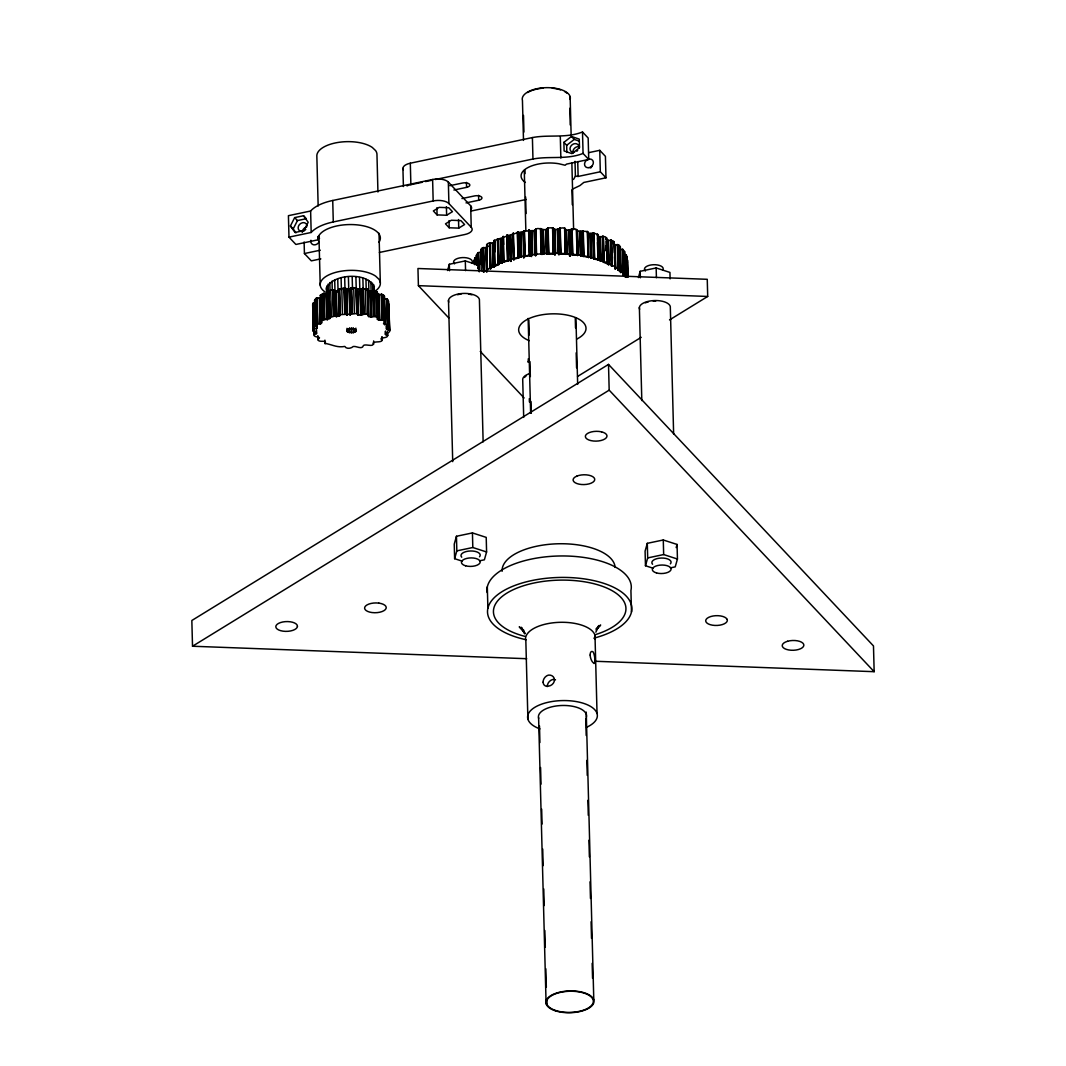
<?xml version="1.0" encoding="UTF-8"?>
<svg xmlns="http://www.w3.org/2000/svg" width="1066" height="1066" viewBox="0 0 1066 1066"><rect width="100%" height="100%" fill="white"/><g stroke="black" fill="none" stroke-linecap="round" stroke-linejoin="round"><path stroke-width="1.5" d="M382.068 337.083C384.213 344.171 375.698 340.427 373.14 343.052C374.259 347.743 365.798 343.652 363.519 345.424C362.253 350.208 356.271 345.73 353.206 346.503C351.167 348.515 346.397 349.342 344.798 346.437C336.843 347.902 332.299 344.545 324.983 343.372C327.635 339.175 318.494 343.279 317.788 339.428C323.264 336.07 313.644 338.202 313.857 334.604L313.577 303.144L314.243 328.888C309.966 332.139 321.719 332.392 313.857 334.604M494.318 240.263L494.851 266.447L494.118 240.463C507.789 236.186 518.889 230.549 534.466 230.602C536.864 226.205 542.141 230.176 545.699 229.656C547.964 227.511 552.494 226.858 554.76 229.43C558.291 230.229 563.608 225.232 566.059 229.83C569.231 231.469 575.547 225.965 577.039 230.882L577.719 255.12M494.784 266.327L499.075 264.435L498.395 238.691M313.231 331.18L313.111 303.264M388.504 304.143L389.756 330.207C390.822 333.778 381.162 332.912 387.691 335.51C387.491 339.081 377.737 336.55 382.148 340.294M388.011 301.425L387.331 299.066L384.413 298.893M626.288 277.093L625.702 254.574L627.114 256.826L626.861 265.274M314.243 328.888C321.799 328.674 312.298 325.783 317.322 323.784C319.387 324.69 324.37 322.692 320.946 320.893C328.821 319.067 331.073 315.603 339.601 315.856L338.988 289.992C342.439 286.168 349.142 290.725 353.712 287.607C358.189 290.192 362.813 287.767 367.757 289.366L368.516 316.442C370.475 317.841 379.816 314.697 377.071 319.08C379.11 321.945 383.827 318.094 385.132 322.079C379.816 325.303 389.423 323.211 389.13 326.782C384.973 327.049 386.185 330.58 389.756 330.207M339.654 315.736L339.188 288.859M577.039 230.882L587.379 231.522L587.886 233.241L593.949 233.201L597.68 234.36L597.293 235.693M320.293 297.787L316.429 298.12L314.63 300.132L315.469 326.103M315.309 325.876L314.643 300.052M476.755 264.674C476.449 260.85 474.317 251.016 481.339 252.389M447.56 270.511L449.332 264.261L465.309 260.904L479.087 265.367L479.26 271.857M478.208 268.499L479.087 265.367M479.593 560.809L484.39 559.797L486.589 551.975L486.216 537.384L472.438 532.92L456.448 536.278L454.249 544.1L454.622 558.691L462.284 561.169M454.622 558.691L456.834 550.869L456.448 536.278M638.414 277.573L640.173 271.31L656.163 267.952L669.941 272.43L670.101 278.906M670.434 567.858L675.231 566.859L677.443 559.037L677.057 544.446L663.279 539.982L647.302 543.327L645.09 551.162L645.476 565.74L653.125 568.231M645.476 565.74L647.688 557.918L647.302 543.327M676.177 547.578L677.057 544.446M487.215 271.59L486.656 244.794C487.548 241.169 497.116 244.82 494.118 240.596M487.415 270.444L486.749 244.7M326.396 289.179C330.553 272.523 374.406 270.871 374.446 291.111M373.78 289.805L374.353 286.408M474.21 263.662L474.703 258.239L477.568 257.639M595.881 632.178L598.812 625.555L596.214 630.073L600.664 625.036L596.094 628.753M329.314 317.375L328.608 291.511C331.766 288.007 335.737 292.497 338.988 289.992M503.685 262.316L503.125 236.465M355.951 331.433L356.31 330.593L354.885 329.074L351.487 328.515L348.089 329.234L346.69 330.806L348.102 332.312L353.352 332.659L355.951 331.433L355.857 328.128M339.801 314.723C345.85 314.137 350.647 314.657 356.724 313.444C358.896 318.334 367.81 310.419 368.516 316.442M303.543 215.745L308.167 222.248L303.93 230.616L295.055 232.481L290.418 225.979L294.656 217.611L303.543 215.745L306.315 218.703L297.441 220.569L293.203 228.937L295.975 232.828M368.036 314.723L367.357 288.979C366.651 294.083 379.083 287.887 376.471 293.23M597.44 236.039C599.585 237.891 607.926 234.613 605.821 239.157M487.948 246.446C486.176 248.951 481.099 245.993 480.926 250.017L481.299 264.501M573.495 179.474L575.4 176.17L575.014 161.312M612.99 243.195C616.641 239.437 607.673 241.103 605.994 239.61M328.861 293.043L323.264 293.536L320.306 295.575M553.214 228.177L554.027 254.028L548.044 254.161L547.364 228.417M563.887 142.364L571.456 136.461L579.264 139.14L579.491 147.721L571.909 153.624L564.114 150.946L563.887 142.364L566.672 145.322L566.859 152.478M566.672 145.322L574.241 139.419L578.918 141.018M382.854 297.227C387.531 294.109 378.243 294.829 376.644 293.683M620.066 246.926C619.692 242.835 614.909 246.139 613.003 243.661M388.53 306.635L389.05 304.396M446.627 215.252L452.464 211.668L448.746 207.723L439.205 207.364L433.369 210.948L437.073 214.892L446.627 215.252L446.401 206.671M458.74 228.124L464.576 224.54L460.872 220.595L451.331 220.249L445.495 223.833L449.199 227.778L458.74 228.124L458.527 219.543M577.559 376.458L641.212 337.322M669.515 319.933L707.704 296.455L707.251 279.305L417.952 268.499L418.405 285.661L448.773 317.921M594.855 661.253L874.16 671.687L873.48 645.943L608.513 364.412L191.84 620.492L192.52 646.236L526.684 658.708M192.52 646.236L609.179 390.156L608.513 364.412M536.105 228.99L536.198 254.947L535.532 229.203M627.394 262.582L627.154 259.944M572.615 189.068L579.931 185.577L583.795 182.446L605.981 177.795L605.421 156.342L599.758 150.319L588.659 152.651M518.063 232.161L518.729 257.905L513.639 259.318L513.066 233.334M505.137 261.716L507.976 260.81L507.309 235.066M565.873 254.281L560.05 254.108L559.557 228.271M490.267 242.875L490.946 268.619L490.014 268.765L489.494 242.955M576.32 229.523L577.172 255.307L571.856 254.907L571.376 229.083M597.013 259.664L593.655 258.971L592.976 233.227M403.348 169.8A12.032 5.45 -1.5 0 1 410.317 163.205L532.4 137.567C549.163 134.383 566.166 138.473 582.502 131.984L588.165 138.007L588.725 159.46L566.526 164.111L565.127 165.243L558.637 163.698A27.236 12.326 -1.5 0 0 527.377 167.868A27.236 12.326 -1.5 0 0 525.378 182.459M378.936 242.315A31.287 14.151 -1.5 0 0 355.764 224.753A31.287 14.151 -1.5 0 0 318.068 237.558L318.081 239.81L295.882 244.46L288.979 237.132L288.42 215.678L310.619 211.015A40.988 18.548 -1.5 0 1 332.725 200.488L432.609 179.501A12.032 5.45 -1.5 0 1 448.346 182.099L470.679 205.831L471.239 227.271A12.032 5.45 -1.5 0 1 464.776 234.533L379.389 252.469M409.464 185.004A12.032 5.45 -1.5 0 1 410.876 184.658L422.269 182.273M425.534 181.58L432.036 180.221M435.301 179.528L532.96 159.021C549.723 155.836 566.726 159.927 583.062 153.437L588.725 159.46M449.825 185.684L462.511 183.032A5.29 2.399 -1.5 0 1 469.426 184.165A5.29 2.399 -1.5 0 1 466.588 187.363L453.903 190.028M288.979 237.132L311.179 232.468A40.988 18.548 -1.5 0 1 333.285 221.941L433.169 200.954A12.032 5.45 -1.5 0 1 448.906 203.553L471.239 227.271M461.951 198.569L474.637 195.904A5.29 2.399 -1.5 0 1 481.552 197.05A5.29 2.399 -1.5 0 1 478.714 200.248L466.029 202.9M575.4 176.17L578.132 176.436L600.318 171.773L605.981 177.795M470.852 211.095L526.204 199.475M304.116 241.982L304.423 253.535L320.28 250.204M320.839 258.865L311.325 260.864L304.423 253.535M456.834 550.869L472.811 547.511L486.589 551.975M647.688 557.918L663.665 554.56L677.443 559.037M531.668 256.573L529.522 255.693L525.098 256.426L524.419 230.682M606.754 238.091L607.433 263.835L603.116 262.129L602.45 236.386M611.404 240.25L612.071 265.994L611.311 265.94L610.631 240.196M624.903 276.081L624.583 251.523L622.664 249.431L619.919 249.364L620.505 271.897M418.405 285.661L707.704 296.455M623.077 275.148L623.876 275.388L623.09 249.564M587.553 231.575L588.219 257.319L584.101 256.44L583.222 230.682M474.024 260.224L474.57 263.822M476.449 254.907L477.048 264.874M618.746 270.418L620.958 272.443L620.292 246.579L620.745 272.669M474.117 260.437L474.357 263.755M606.541 237.771L607.367 263.942M487.948 245.966L486.616 244.914M523.859 630.352L519.235 626.848L525.165 633.63M577.092 230.989L578.038 255.307M571.456 136.461L574.241 139.419M609.179 390.156L874.16 671.687M480.26 351.38L524.126 397.978M294.656 217.611L297.441 220.569M290.418 225.979L293.203 228.937M524.898 633.204L521.314 627.274L524.605 633.764M597.799 234.467L598.532 260.331M503.538 237.785L503.685 244.46M673.632 434.062L670.327 307.674A15.51 7.022 -1.5 0 0 653.791 300.585A15.51 7.022 -1.5 0 0 639.653 309.273M656.163 267.952L656.416 277.68M663.279 539.982L663.665 554.56M640.173 271.31L640.346 277.8M639.373 307.448L641.812 400.576M627.568 260.091L628.087 276.867M627.381 259.997L627.781 277.067M627.114 256.826L627.541 277.133M626.861 257.146L627.075 265.194M627.328 272.11L627.461 277.04M626.328 254.774L626.995 277.387M626.168 254.681L626.755 277.2M625.955 254.614L626.542 277.133M624.583 251.523L625.276 277.36M622.904 249.484L623.57 275.228M622.664 249.431L623.344 275.175M622.411 249.404L623.037 273.536M631.485 611.937L630.925 590.484A72.195 32.66 -1.5 0 0 560.143 555.972A72.195 32.66 -1.5 0 0 487.149 592.563M619.892 257.359L620.279 271.843M618.08 244.674L618.893 270.498M617.854 244.607L618.533 270.351M617.6 244.58L618.28 270.324M617.334 244.58L618.014 270.324M615.122 244.714L615.748 268.845M614.855 244.714L615.482 268.845M614.602 244.674L615.229 268.819M614.176 241.875L615.015 268.752M614.163 242.315L614.416 252.562M614.536 256.786L614.829 268.659M611.564 240.303L612.23 266.047M611.164 240.196L611.831 265.94M610.898 240.183L611.564 265.927M608.473 240.49L609.099 264.621M608.206 240.516L608.833 264.648M607.94 240.49L608.579 264.621M607.7 240.45L608.326 264.581M607.487 240.37L608.126 264.501M606.034 241.222L606.288 250.87M606.008 245.94L606.141 250.763M603.409 236.425L604.076 262.169M603.223 236.372L603.902 262.116M602.97 236.346L603.649 262.089M602.703 236.346L603.369 262.089M599.758 150.319L600.318 171.773M600.398 236.825L601.024 260.957M600.131 236.865L600.771 260.997M599.865 236.865L600.504 260.997M599.612 236.839L600.238 260.97M599.372 236.772L600.011 260.904M597.546 234.293L598.266 260.264M597.48 237.651L598.079 260.184M597.493 242.368L597.946 260.064M593.949 233.201L594.628 258.945M593.762 233.161L594.428 258.905M593.482 233.148L594.162 258.891M593.229 233.174L593.895 258.918M591.097 233.8L591.723 257.932M590.857 233.854L591.483 257.985M590.591 233.88L591.217 258.012M590.324 233.867L590.95 257.999M590.058 233.814L590.697 257.959M588.099 233.321L588.738 257.452M587.699 231.682L588.485 257.652M587.379 231.522L588.059 257.266M582.502 131.984L583.062 153.437M594.988 635.256L597.04 713.54M582.955 230.682L583.622 256.426M582.702 230.722L583.369 256.466M582.476 230.802L583.142 256.533M580.797 231.495L581.423 255.627M580.57 231.562L581.21 255.707M580.317 231.602L580.943 255.747M580.051 231.615L580.677 255.747M579.771 231.589L580.41 255.72M577.732 161.579L578.132 176.436M577.652 231.242L578.292 255.374M576.813 229.75L577.545 255.613M576.693 229.656L577.359 255.4M570.137 96.593L571.136 134.862M571.869 163.138L573.615 229.683M575.92 317.841L577.665 384.386M586.247 712.101L593.789 999.881M569.777 108.292L570.217 124.935M571.909 189.801L572.309 204.779M575.267 317.895L575.52 327.875M576.186 352.833L576.573 367.797M585.767 718.804L586.193 735.433M586.846 760.391L587.246 775.368M587.899 800.313L588.285 815.29M588.938 840.235L589.378 856.877M590.031 881.822L590.471 898.465M591.084 921.757L591.51 938.386M592.163 963.344L592.563 978.308M572.096 229.003L572.775 254.747M571.882 228.99L572.562 254.734M571.616 229.017L572.295 254.761M569.75 229.963L570.43 255.707M569.55 230.056L570.23 255.8M569.311 230.109L569.99 255.853M569.044 230.136L569.724 255.88M568.778 230.136L569.444 255.867M566.539 229.936L567.165 254.068M566.273 229.896L566.912 254.028M565.899 229.736L566.699 253.961M565.793 229.63L566.432 253.761M565.193 228.537L565.966 254.401M565.033 228.457L565.7 254.201M564.82 228.377L565.486 254.121M564.607 228.351L565.286 254.094M560.303 136.648L560.863 158.101M560.236 228.137L560.916 253.881M560.023 228.151L560.703 253.895M559.77 228.191L560.45 253.935M558.238 229.257L558.917 255.001M557.851 229.417L558.491 253.561M557.598 229.47L558.224 253.601M557.318 229.483L557.944 253.615M555.026 229.456L555.666 253.588M554.76 229.43L555.386 253.561M554.52 229.377L555.146 253.508M554.32 229.297L555 255.041M554.187 229.203L554.866 254.947M553.014 228.097L553.694 253.841M552.774 228.044L553.454 253.788M552.574 228.031L553.241 253.775M548.137 228.137L548.817 253.881M547.937 228.164L548.604 253.895M547.697 228.217L548.364 253.961M547.498 228.311L548.177 254.054M546.538 229.363L547.178 253.508M546.405 229.47L547.031 253.615M546.218 229.563L546.845 253.695M545.979 229.63L546.605 253.761M545.699 229.656L546.338 253.788M543.407 229.79L544.046 253.921M543.14 229.79L543.767 253.921M542.874 229.75L543.513 253.895M542.661 229.696L543.287 253.828M542.487 229.603L543.114 253.735M541.341 228.764L542.008 254.507M540.942 228.604L541.834 254.414M540.689 228.577L541.368 254.321M540.475 228.577L541.155 254.321M535.905 229.03L536.584 254.774M535.692 229.11L536.358 254.854M532.4 137.567L532.96 159.021M534.932 230.309L535.612 256.053M534.679 230.523L535.305 254.654M534.466 230.602L535.092 254.734M534.199 230.656L534.839 254.787M531.974 230.949L532.6 255.08M531.694 230.962L532.334 255.107M531.428 230.949L532.067 255.08M531.188 230.909L531.814 255.041M530.988 230.829L531.614 254.961M529.549 230.083L530.228 255.827M529.349 230.016L530.029 255.76M529.109 229.963L529.789 255.707M528.843 229.95L529.522 255.693M528.629 229.963L529.309 255.707M523.499 115.421L523.939 132.051M524.938 170.32L525.018 173.638M525.631 196.93L526.071 213.56M528.856 320.027L529.256 335.004M529.949 361.614L530.335 376.591M530.988 401.536L531.294 413.182M539.489 725.933L539.916 742.562M540.582 767.52L541.008 784.15M541.661 809.107L542.061 824.071M542.714 849.029L543.14 865.659M543.753 888.951L544.193 905.58M544.846 930.538L545.286 947.168M545.845 968.794L546.325 987.103M546.631 998.735L546.765 1003.732M523.499 140.419L522.447 100.497A24.065 10.887 -1.5 0 1 546.218 87.665A24.065 10.887 -1.5 0 1 570.15 99.444M524.272 170.373L525.844 230.256M528.15 318.414L530.641 413.235M538.61 717.658L546.098 1003.786M528.27 358.842L528.363 362.16M529.309 398.671L529.402 401.989M524.245 230.736L524.912 256.48M524.046 230.829L524.592 256.679M523.872 231.056L524.539 256.799M523.659 232.175L524.166 256.426M523.353 232.375L523.979 256.52M523.113 232.455L523.779 258.199M520.994 232.894L521.62 257.026M520.728 232.934L521.354 257.066M520.448 232.934L521.087 257.066M520.195 232.908L520.834 257.039M519.968 232.854L520.608 256.986M523.699 417.406L522.7 379.163A15.51 7.022 -1.5 0 1 530.082 373.446M518.289 232.228L518.955 257.972M517.81 232.135L518.476 257.879M517.53 232.135L518.209 257.879M517.33 232.175L517.996 257.919M527.897 719.19L525.844 640.919A34.898 15.79 -1.5 0 1 560.303 622.304A34.898 15.79 -1.5 0 1 595.015 639.387M513.386 233.161L514.065 258.905M513.226 233.227L513.839 260.317M512.693 235L513.319 259.131M510.734 235.586L511.374 259.718M510.481 235.639L511.16 261.383M510.214 235.666L510.894 261.41M509.948 235.653L510.627 261.397M509.708 235.613L510.387 261.357M507.816 235.12L508.495 260.864M507.576 235.08L508.242 260.824M507.043 235.093L507.709 260.837M506.843 235.133L507.509 260.877M503.272 236.386L503.938 262.129M501.473 238.944L502.099 263.075M501.233 239.024L501.873 263.155M500.98 239.064L501.606 263.195M500.714 239.077L501.34 263.209M500.447 239.05L501.087 263.182M498.142 238.677L498.808 264.421M497.875 238.677L498.542 264.421M497.609 238.717L498.288 264.461M497.436 238.784L498.115 264.528M495.064 241.609L495.144 251.736M493.411 242.901L494.038 267.033M493.198 242.995L493.838 267.126M492.958 243.048L493.585 267.18M492.692 243.075L493.331 267.206M492.425 243.075L493.065 267.206M490 242.875L490.68 268.619M489.734 242.901L490.413 268.645M486.363 247.525L486.989 271.67M486.109 247.579L486.736 271.71M485.843 247.592L486.469 271.723M483.618 247.552L484.257 271.683M483.351 247.565L483.991 271.697M483.098 247.605L483.737 271.737M482.885 247.685L483.511 271.817M482.751 247.765L483.378 271.897M480.753 249.591L481.246 270.724M478.581 195.291L478.714 200.248M478.621 252.602L479.047 268.699M487.322 586.846L487.882 608.3M478.368 252.629L478.781 268.725M478.128 252.695L478.554 268.792M483.138 441.897L479.434 300.545A15.51 7.022 -1.5 0 0 462.897 293.456A15.51 7.022 -1.5 0 0 448.773 302.144M477.941 252.789L478.248 268.965M476.609 255.134L476.862 264.781M475.396 257.919L475.569 264.355M475.143 257.959L475.316 264.395M474.943 258.039L475.103 264.475M474.783 258.145L474.863 264.674M466.455 182.406L466.588 187.363M465.309 260.904L465.562 270.631M472.438 532.92L472.811 547.511M448.346 182.099L448.906 203.553M449.013 220.622L449.199 227.778M449.332 264.261L449.506 270.737M448.493 300.319L452.717 461.631M436.887 207.737L437.073 214.892M432.609 179.501L433.169 200.954M410.317 163.205L410.876 184.658M402.921 168.401L403.401 186.55M388.917 304.29L389.596 330.034M388.464 301.038L389.41 329.94M388.37 301.238L389.183 329.887M388.024 300.079L388.69 327.169M387.331 299.066L388.104 324.877M387.145 298.986L387.811 324.73M386.905 298.933L387.584 324.677M386.638 298.906L387.318 324.65M387.558 332.179L387.664 335.59M387.264 331.979L387.531 335.284M387.025 326.343L387.105 329.554M386.798 326.289L386.878 329.501M386.478 326.089L386.691 329.421M386.425 325.969L386.505 329.194M385.546 331.366L385.639 334.591M384.48 296.015L385.093 324.637M385.372 331.286L385.452 334.497M384.306 296.441L384.986 322.172M384.28 303.703L384.839 324.61M384.306 313.297L384.599 324.57M383.4 295.175L384.08 320.919M382.054 294.323L382.854 320.12M381.801 294.269L382.481 320.013M381.548 294.256L382.214 320M381.282 294.269L381.948 320.013M381.921 336.856L382.041 340.494M377.937 192L376.951 154.05A30.075 13.605 -1.5 0 0 375.592 150.586L372.274 147.428A30.075 13.605 -1.5 0 0 337.882 142.471A30.075 13.605 -1.5 0 0 316.855 156.475L318.161 205.978M379.016 233.267L380.322 282.77M379.123 294.562L379.789 320.306M378.856 294.589L379.523 320.333M378.59 294.562L379.269 320.306M378.35 294.522L379.016 320.266M378.137 294.443L378.816 320.186M377.391 292.044L378.004 318.014M377.217 291.857L377.99 317.668M376.818 300.119L376.978 312.538M375.592 291.218L376.271 316.962M373.753 284.729L374.539 316.389M373.713 290.618L374.379 316.362M373.446 290.605L374.113 316.349M373.18 290.618L373.846 316.362M372.927 290.672L373.606 316.415M372.567 283.13L372.807 292.137M373.633 340.92L373.66 344.265M370.848 281.637L371.115 292.151M371.048 291.258L371.714 317.002M370.808 291.311L371.474 317.055M370.542 291.324L371.208 317.068M370.275 291.324L370.941 317.068M370.009 291.271L370.688 317.015M368.623 280.305L368.889 290.818M368.05 290.778L368.729 316.522M367.504 289.033L368.33 314.87M365.944 279.159L366.211 289.672M365.358 288.62L366.038 314.363M363.306 288.313L363.972 314.057M362.88 278.226L363.799 314.057M362.866 288.34L363.533 314.084M362.613 288.393L363.293 314.137M362.413 288.486L363.093 314.217M361.001 289.286L361.667 315.03M360.801 289.366L361.467 315.11M360.561 289.432L361.227 315.176M360.281 289.459L360.961 315.203M360.015 289.446L360.681 315.19M359.509 277.52L359.868 291.045M357.776 289.259L358.456 315.003M357.523 289.219L358.189 314.963M357.297 289.153L357.976 314.883M357.043 288.939L357.816 314.803M356.43 287.86L357.203 313.71M355.911 277.08L356.95 313.511M355.884 287.673L356.724 313.444M353.712 287.607L354.378 313.351M354.818 328.861L354.911 332.152M352.18 276.894L352.5 288.899M353.219 327.715L353.352 332.659M351.514 287.62L352.193 313.364M351.34 287.633L352.02 313.377M351.1 287.7L351.78 313.444M350.914 287.793L351.447 313.644M351.38 327.915L351.514 332.872M349.941 288.846L350.621 314.59M349.808 288.953L350.487 314.697M349.621 289.046L350.288 314.79M349.382 289.099L350.048 314.843M349.102 289.139L349.781 314.883M348.409 276.973L348.729 288.993M349.541 327.822L349.675 332.752M346.823 289.272L347.489 315.016M348.022 328.994L348.102 332.312M346.543 289.272L347.223 315.016M346.29 289.232L346.956 314.976M346.064 289.179L346.743 314.91M346.97 328.341L347.063 331.633M345.89 289.086L346.57 314.83M344.678 277.32L344.998 289.339M344.571 288.153L345.424 313.99M344.358 288.087L345.024 313.83M343.918 288.06L344.771 313.804M341.773 288.3L342.439 314.044M341.093 277.933L341.413 289.952M339.654 288.62L340.174 314.403M339.321 288.753L339.987 314.497M338.801 290.219L339.481 315.962M338.615 290.312L339.281 316.056M338.375 290.378L339.041 316.122M337.735 278.786L338.095 292.297M336.256 290.818L336.936 316.562M335.99 290.858L336.656 316.602M335.71 290.858L336.39 316.602M335.457 290.831L336.136 316.575M332.725 200.488L333.285 221.941M335.23 290.778L335.91 316.522M334.697 279.852L335.004 291.871M333.551 290.152L334.218 315.896M333.325 290.085L333.991 315.829M333.072 290.059L333.738 315.803M332.792 290.072L333.298 315.829M332.032 281.118L332.272 290.139M330.713 290.618L331.393 316.362M329.82 282.557L330.06 291.564M329.394 300.639L329.834 318.574L328.888 291.218M328.781 291.271L329.527 318.787M328.115 284.116L328.355 293.123M326.969 285.768L327.195 294.776M327.115 293.75L327.795 319.494M326.889 293.83L327.555 319.573M326.383 287.474L327.302 319.613M326.356 293.883L327.035 319.627M326.103 293.856L326.769 319.6M324.051 293.51L324.717 319.254M323.784 293.483L324.464 319.227M324.903 340.147L325.103 343.785M323.518 293.496L324.197 319.24M323.264 293.536L323.931 319.28M323.118 293.576L323.784 319.32M321.626 294.349L322.305 320.08M318.934 235.679L320.226 285.195M320.28 295.149L320.973 323.531M320.12 297.894L320.799 323.638M319.907 297.96L320.573 323.704M318.001 236.505L318.081 239.81M319.653 298.014L320.32 323.758M319.387 298.027L320.053 323.771M317.162 297.987L317.841 323.731M316.895 298L317.575 323.744M317.921 335.99L318.001 339.215M316.642 298.04L317.322 323.784M317.775 336.096L317.828 339.628M316.429 298.12L317.095 323.864M316.309 298.187L316.988 323.931M317.055 325.037L317.042 328.381M316.802 325.263L316.882 328.488M316.589 325.343L316.669 328.568M316.336 325.397L316.415 328.608M316.482 330.26L316.575 333.471M315.403 299.106L316.069 324.85M316.336 330.367L316.216 333.658M315.309 313.324L315.643 326.196M314.23 331.006L314.31 334.218M313.324 303.197L314.004 328.941M314.017 331.086L314.097 334.298M310.619 211.015L311.179 232.468M312.951 303.37L313.577 331.446M312.644 304.436L313.404 331.366M470.679 205.831A12.032 5.45 -1.5 0 1 470.706 209.989M307.021 226.099A4.81 3.984 -43.3 0 0 303.623 222.647L302.464 222.741A4.81 3.984 -43.3 0 0 298.52 229.536A4.81 3.984 -43.3 0 0 305.795 229.403M302.264 232.335A4.81 3.984 -43.3 0 1 306.595 227.111M319.027 237.518A4.81 3.984 -43.3 0 1 319.494 238.464M319.134 241.809A4.81 3.984 -43.3 0 1 313.644 244.794A4.81 3.984 -43.3 0 1 310.926 240.263M406.985 185.924A12.032 5.45 -1.5 0 1 408.158 185.431M590.711 168.055A4.81 3.984 -43.3 0 1 592.296 166.149M574.574 152.291A4.81 3.984 -43.3 0 1 570.03 148.547A4.81 3.984 -43.3 0 1 575.134 143.604A4.81 3.984 -43.3 0 1 578.785 148.201M577.692 150.373A4.81 3.984 -43.3 0 1 576.786 151.252M573.095 153.064A4.81 3.984 -43.3 0 1 574.561 148.227A4.81 3.984 -43.3 0 1 579.478 146.881M374.899 291.284A30.075 13.605 -1.5 0 0 378.963 279.292L375.645 276.147A30.075 13.605 -1.5 0 0 334.124 272.829A30.075 13.605 -1.5 0 0 324.903 291.817M484.71 271.51A78.258 35.405 -1.5 0 1 560.33 253.375A78.258 35.405 -1.5 0 1 625.502 276.014M528.11 362.04A9.621 4.357 -1.5 0 1 528.589 360.908M529.229 340.667A33.686 15.244 -1.5 0 1 527.817 319.147A33.686 15.244 -1.5 0 1 575.427 317.508A33.686 15.244 -1.5 0 1 576.839 339.041M461.725 557.198A9.621 4.357 -1.5 0 1 470.586 550.975A9.621 4.357 -1.5 0 1 479.513 556.798M652.579 564.247A9.621 4.357 -1.5 0 1 661.426 558.038A9.621 4.357 -1.5 0 1 670.367 563.861M454.556 263.888A9.381 4.251 -1.5 0 1 462.311 257.599A9.381 4.251 -1.5 0 1 471.838 262.982M645.436 271.017A9.381 4.251 -1.5 0 1 653.192 264.728A9.381 4.251 -1.5 0 1 662.732 270.111M524.485 377.484A14.444 6.529 -1.5 0 1 526.138 375.912M645.303 302.864A14.444 6.529 -1.5 0 1 648.421 301.838M653.231 301.105A14.444 6.529 -1.5 0 1 655.75 301.025M457.541 294.709A14.444 6.529 -1.5 0 1 461.098 294.083M468.56 294.149A14.444 6.529 -1.5 0 1 471.945 294.829M502.113 571.283A56.551 25.584 -1.5 0 1 556.958 543.807A56.551 25.584 -1.5 0 1 615.122 567.432M527.683 92.515A23.399 10.58 -1.5 0 1 531.987 90.463M533.227 90.037A23.399 10.58 -1.5 0 1 543.167 88.118M552.268 88.185A23.399 10.58 -1.5 0 1 560.476 89.837M564.807 91.689A23.399 10.58 -1.5 0 1 567.005 93.195M538.623 718.324A24.065 10.887 -1.5 0 1 562.395 705.479A24.065 10.887 -1.5 0 1 586.327 717.258M555.506 679.868A6.156 5.317 -31.3 0 0 552.481 679.575A6.156 4.784 -52.9 0 0 547.271 686.584M526.218 639.76A72.195 32.66 -1.5 0 1 503.592 590.724A72.195 32.66 -1.5 0 1 615.269 588.126A72.195 32.66 -1.5 0 1 593.855 638.188M539.902 728.878A34.898 15.79 -1.5 0 1 536.678 706.278A34.898 15.79 -1.5 0 1 586.846 704.559A34.898 15.79 -1.5 0 1 586.553 727.292M525.232 636.455A66.265 29.981 -1.5 0 1 508.802 591.976A66.265 29.981 -1.5 0 1 609.166 589.138A66.265 29.981 -1.5 0 1 595.961 634.457M576.759 476.156L574.894 477.155A10.833 4.904 -1.5 0 0 576.813 483.524A10.833 4.904 -1.5 0 0 591.084 483.204L592.936 482.205A10.833 4.904 -1.5 0 0 591.03 475.836A10.833 4.904 -1.5 0 0 576.759 476.156M787.601 641.252L785.362 642.092A10.833 4.904 -1.5 0 0 784.469 648.554A10.833 4.904 -1.5 0 0 798.487 649.5L800.726 648.674A10.833 4.904 -1.5 0 0 801.605 642.212A10.833 4.904 -1.5 0 0 787.601 641.252M378.87 603.116L376.085 602.93A10.833 4.904 -1.5 0 0 364.799 607.114A10.833 4.904 -1.5 0 0 371.967 612.55L374.739 612.737A10.833 4.904 -1.5 0 0 386.039 608.553A10.833 4.904 -1.5 0 0 378.87 603.116M601.57 431.863L598.959 431.424A10.833 4.904 -1.5 0 0 586.167 434.568A10.833 4.904 -1.5 0 0 590.804 440.591L593.416 441.018A10.833 4.904 -1.5 0 0 606.194 437.873A10.833 4.904 -1.5 0 0 601.57 431.863M727.132 619.373L726.212 618.187A10.833 4.904 -1.5 0 0 713.007 616.001A10.833 4.904 -1.5 0 0 705.905 621.758L706.825 622.944A10.833 4.904 -1.5 0 0 720.03 625.129A10.833 4.904 -1.5 0 0 727.132 619.373M297.454 626.235L297.081 624.969A10.833 4.904 -1.5 0 0 285.182 621.651A10.833 4.904 -1.5 0 0 275.801 626.715L276.174 627.967A10.833 4.904 -1.5 0 0 288.073 631.299A10.833 4.904 -1.5 0 0 297.454 626.235M589.058 167.668A4.81 3.984 -43.3 0 0 592.736 160.42A4.81 3.984 -43.3 0 0 585.047 162.045A4.81 3.984 -43.3 0 0 589.058 167.668M465.629 565.806A9.381 4.251 -1.5 0 0 480.18 562.222A9.381 4.251 -1.5 0 0 466.642 558.437A9.381 4.251 -1.5 0 0 465.629 565.806M656.509 572.935A9.381 4.251 -1.5 0 0 671.074 569.351A9.381 4.251 -1.5 0 0 657.522 565.566A9.381 4.251 -1.5 0 0 656.509 572.935M555.759 1010.555A23.399 10.58 -1.5 0 0 593.149 1002.706A23.399 10.58 -1.5 0 0 560.929 992.246A23.399 10.58 -1.5 0 0 555.759 1010.555M555.359 1010.795A24.065 10.887 -1.5 0 0 593.802 1002.72A24.065 10.887 -1.5 0 0 560.663 991.98A24.065 10.887 -1.5 0 0 555.359 1010.795M590.164 655.057A6.156 2.705 74.1 0 0 593.429 662.905A6.156 1.372 81.8 0 0 594.908 660.094A6.156 1.372 81.8 0 0 593.149 651.939A6.156 2.705 74.1 0 0 590.164 655.057M543.1 682.147A6.156 4.784 -52.9 0 0 548.604 686.118A6.156 5.317 -31.3 0 0 554.44 679.762A6.156 5.317 -31.3 0 0 548.31 675.138A6.156 4.784 -52.9 0 0 543.1 682.147"/></g></svg>
